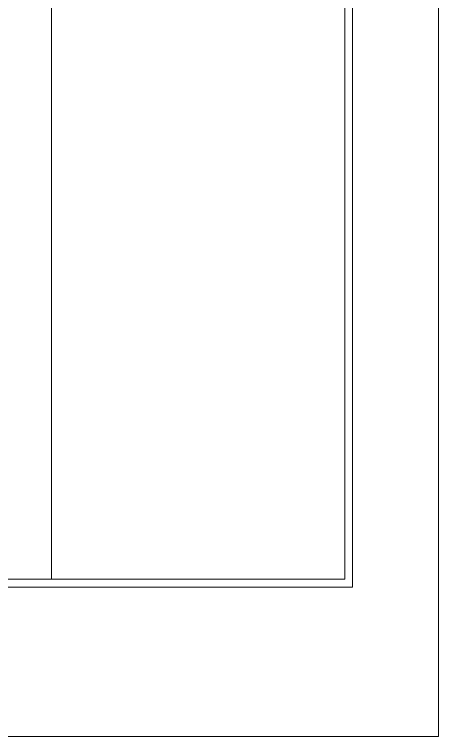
# Model space of a CAD drawing. Header units: metres. Extents: x -892 to 936, y 804 to 869.
# Drawn here: x 918.03 to 936.03, y 804.44 to 835.06 of the extents above; entities that cross this region are included whole.
import ezdxf

# ---------------------------------------------------------------- set-up
doc = ezdxf.new("R2010")
doc.units = ezdxf.units.M
doc.header["$MEASUREMENT"] = 0
doc.layers.get('0').update_dxf_attribs({"lineweight": 0})
doc.layers.add('TITLE', color=222, linetype='Continuous', lineweight=0)

msp = doc.modelspace()

# ---------------------------------------------------------------- linework, layer by layer
at = {"linetype": 'ByBlock'}
msp.add_lwpolyline([(843.804, 804.442), (936.032, 804.442), (936.032, 868.537), (843.804, 868.537)], close=True, dxfattribs=at)
at = {"layer": 'TITLE', "color": 0}
msp.add_line((919.6, 863.773), (919.6, 811.109), dxfattribs=at)
msp.add_line((919.6, 863.773), (919.6, 811.109), dxfattribs=at)
msp.add_line((919.6, 863.773), (919.6, 811.109), dxfattribs=at)
for points in [[(849.204, 864.1), (932.374, 864.1), (932.374, 810.782), (849.204, 810.782)], [(849.531, 863.773), (932.047, 863.773), (932.047, 811.109), (849.531, 811.109)]]:
    msp.add_lwpolyline(points, close=True, dxfattribs=at)

doc.saveas('drawing.dxf')
